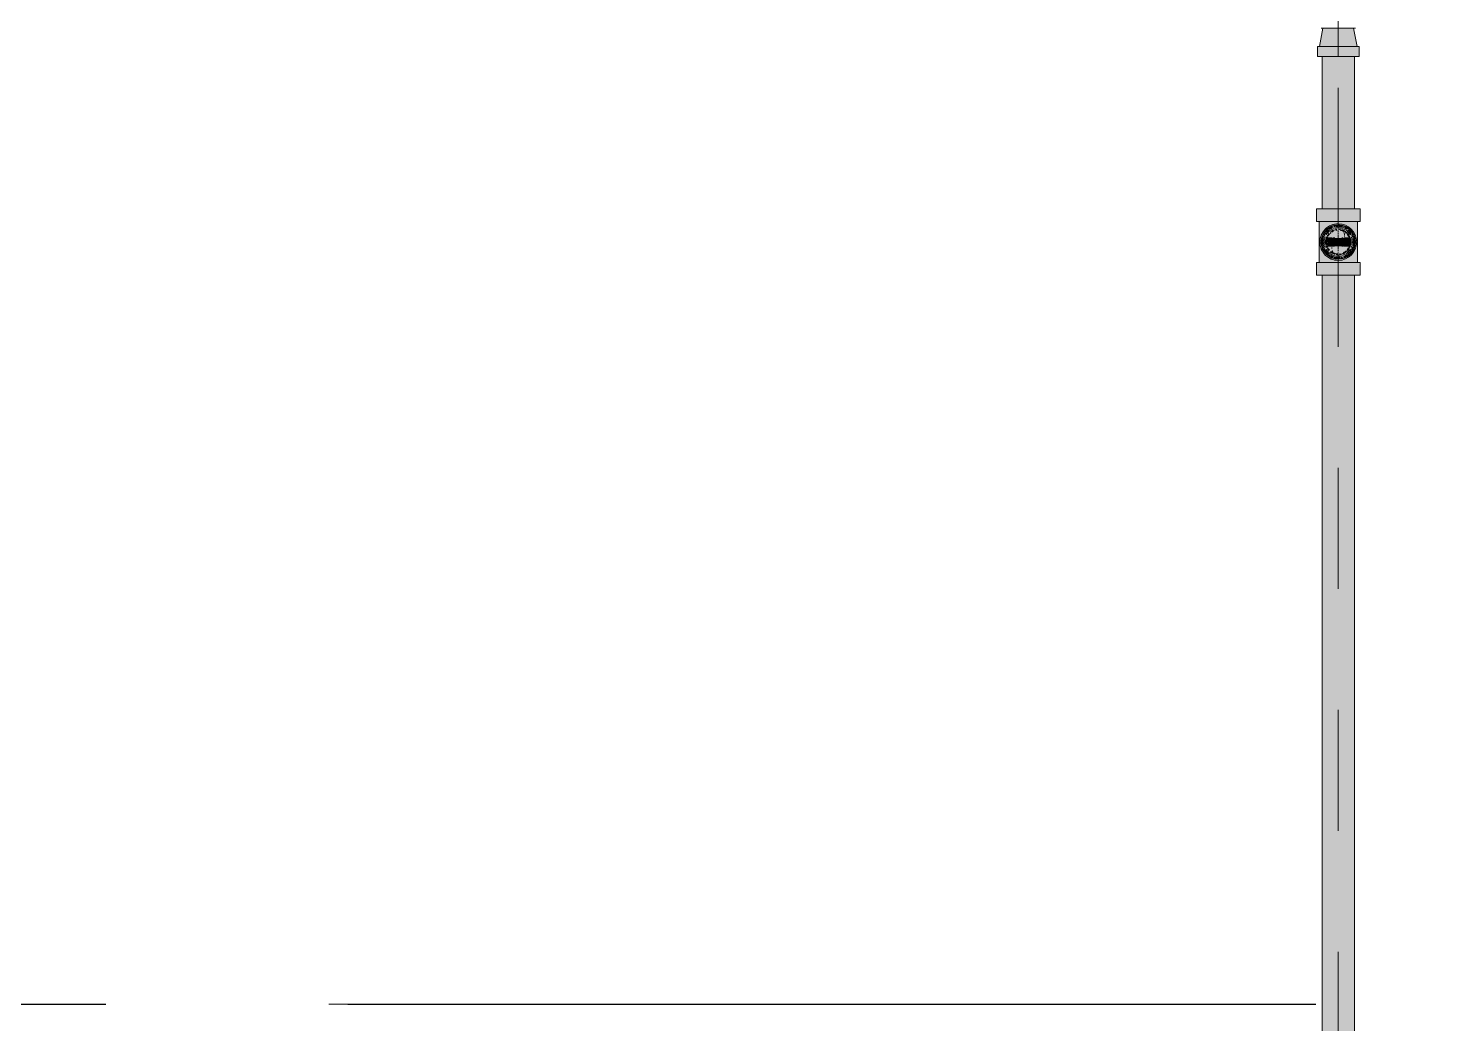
# Model space of a CAD drawing. Header units: millimetres. Extents: x -4000 to 187956, y -58990 to 162485.
# Drawn here: x 65431 to 67277, y 135424 to 136731 of the extents above; entities that cross this region are included whole.
import ezdxf

# ---------------------------------------------------------------- set-up
doc = ezdxf.new("R2010")
doc.units = ezdxf.units.MM
for name, pattern in [('Dash 1_16_', [317.5, 158.75, -158.75]), ('Grid Line', [2222.5, 1270, -317.5, 317.5, -317.5]), ('Grid Line 12_5mm', [2150, 1250, -300, 300, -300])]:
    doc.linetypes.add(name, pattern=pattern)
for name, color, linetype, lineweight in [('F-SPRN', 3, 'Continuous', 9), ('P-PIPE', 3, 'Continuous', 9), ('P-PIPE-CNTR', 3, 'Continuous', 9), ('S-GRID', 1, 'Continuous', 30)]:
    doc.layers.add(name, color=color, linetype=linetype, lineweight=lineweight)

# ---------------------------------------------------------------- blocks, each defined once
blk = doc.blocks.new('CMF2_NHAXUONG_A_rvt-1-FFS - TANG 1')
at = {"layer": 'S-GRID', "linetype": 'Grid Line 12_5mm', "lineweight": 9}
blk.add_line((-824.3, 135450), (183641.1, 135450), dxfattribs=at)
blk = doc.blocks.new('Sprinkler_Up - DN20-V103-FFS - TANG 1')
at = {"layer": 'F-SPRN', "transparency": 33554534}
for points in [[(13.5, 0), (22.2, 0), (18, 13.1), (6.9, 21.2), (-6.9, 21.2), (-18, 13.1), (-22.2, 0), (-3.9, 0.7), (-1.7, 2.9), (-1.2, 3.5), (-0.6, 4), (0.6, 4), (1.2, 3.5), (1.7, 2.9), (4.6, 0)], [(0, -21.2), (6.9, -21.2), (18, -13.1), (22.2, 0), (3.9, -0.7), (1.7, -2.9), (1.2, -3.5), (0.6, -4), (-0.6, -4), (-1.2, -3.5), (-1.7, -2.9), (-4.6, 0), (-22.2, 0), (-18, -13.1), (-6.9, -21.2)], [(0, -16.7), (4.3, -16.1), (11.8, -11.8), (16.1, -4.3), (16.1, 4.3), (9.9, 13.2), (8.3, 14.4), (0, 16.7), (-4.3, 16.1), (-11.8, 11.8), (-16.1, 4.3), (-16.1, -4.3), (-11.8, -11.8), (-8.3, -14.4)], [(0, -15.6), (7.8, -13.5), (13.9, -7), (15.1, -4), (15.1, 4), (13.5, 7.8), (7.8, 13.5), (0, 15.6), (-8.2, 13.2), (-11, 11), (-15.1, 4), (-15.1, -4), (-11, -11), (-7.8, -13.5)], [(-10.9, -5.5), (-10.9, 5.4), (-14.5, 5.4), (-14.5, -5.5)], [(-7.7, -5.5), (-7.7, 5.4), (-10.9, 5.4), (-10.9, -5.5)], [(0, -5.5), (0, 5.4), (-7.7, 5.4), (-7.7, -5.5)], [(0, 0), (5.7, 0), (2.9, 4.9), (-2.9, 4.9), (-5.7, 0)], [(-2.9, -4.9), (2.9, -4.9), (5.7, 0), (-5.7, 0)], [(0, 0), (4.6, 0), (0, 4.6), (-4.6, 0)], [(0, -4.6), (4.6, 0), (-4.6, 0)], [(0, -2.6), (1.3, 0), (-1.8, 0)], [(-1.3, 0), (1.8, 0), (0, 2.6)], [(7.7, -5.5), (7.7, 5.4), (0, 5.4), (0, -5.5)], [(10.9, -5.5), (10.9, 5.4), (7.7, 5.4), (7.7, -5.5)], [(10.9, -5.5), (14.5, -5.5), (13.9, 5.4), (10.9, 5.4)]]:
    blk.add_hatch(color=1, dxfattribs=at).paths.add_polyline_path(points)
at = {"layer": 'F-SPRN', "color": 1}
for p, q in [((-11.5, 5.4), (-14.5, 5.4)), ((-14.5, 5.4), (-11.3, 5.4)), ((-14.5, 5.4), (-14.5, 3.7)), ((-14.5, 3.3), (-14.5, 0)), ((-11.5, 5.4), (-11.5, 4)), ((-10.9, 1.9), (-10.9, 3.6)), ((-10.8, 5.4), (-8, 5.4)), ((-8.1, 5.4), (-10.8, 5.4)), ((-8.1, 5.4), (-8.1, 2.8)), ((-8.1, 2.5), (-8.1, 0.7)), ((-7.7, 4.8), (-7.7, 2.7)), ((-7.7, 4.8), (-7.7, 2.7)), ((-7.7, 2.1), (-7.7, 0.5)), ((-7.7, 2.1), (-7.7, 0.5)), ((-6.7, 5.4), (-4.7, 5.4)), ((-5.8, 3.8), (-5.8, 2.2)), ((-2.1, 0), (-2.1, 0)), ((-2.1, 0), (-2.1, -0.1)), ((-0.5, 2), (-0.6, 2)), ((-0.6, 2), (-0.6, 2)), ((0, 2.1), (-0.1, 2.1)), ((2.1, 0), (2.1, 0.1)), ((2.1, 0), (2.1, 0)), ((4.7, 5.4), (6.5, 5.4)), ((7.7, 5.4), (10.8, 5.4)), ((7.7, 5.2), (7.7, 2.7)), ((7.7, 5.2), (7.7, 2.7)), ((7.7, 2.3), (7.7, 0.5)), ((7.7, 2.3), (7.7, 0.5)), ((10.8, 5.4), (8.1, 5.4)), ((8.1, 5.4), (8.1, 2.8)), ((8.1, 2.5), (8.1, 0.4)), ((10.9, 5.4), (13.2, 5.4)), ((10.9, 3.6), (10.9, 0.2)), ((13.2, 5.4), (11.5, 5.4)), ((11.5, 5.4), (11.5, 4)), ((11.5, 3), (11.5, 0.2)), ((13.9, 5.4), (14.5, 5.4)), ((14.5, 5.4), (13.9, 5.4)), ((14.5, 5.4), (14.5, -5.5)), ((-14.5, -1.3), (-14.5, -3.7)), ((-11.1, -5.5), (-14.5, -5.5)), ((-14.5, -5.5), (-11.5, -5.5)), ((-10.9, -2.6), (-10.9, -1.3)), ((-10.8, -5.5), (-8.1, -5.5)), ((-7.8, -5.5), (-10.8, -5.5)), ((-8.1, -4.2), (-8.1, -5.5)), ((-7.7, -2.7), (-7.7, -4)), ((-7.7, -2.7), (-7.7, -4)), ((-7, -5.5), (-5.8, -5.5)), ((-4.8, -5.5), (-7, -5.5)), ((-5.8, -2.3), (-5.8, -3.8)), ((0, -2.1), (0.1, -2.1)), ((7, -5.5), (4.8, -5.5)), ((5.8, -2.2), (5.8, -3.8)), ((5.8, -5.5), (7, -5.5)), ((7.7, -0.5), (7.7, -2.3)), ((7.7, -0.5), (7.7, -2.3)), ((7.7, -2.7), (7.7, -5.4)), ((7.7, -2.7), (7.7, -5.4)), ((10.8, -5.5), (7.7, -5.5)), ((8.1, -0.4), (8.1, -2.5)), ((8.1, -2.8), (8.1, -5.5)), ((8.1, -5.5), (10.8, -5.5)), ((10.9, -0.2), (10.9, -3.6)), ((13.3, -5.5), (10.9, -5.5)), ((11.5, -0.2), (11.5, -3)), ((11.5, -4), (11.5, -5.5)), ((11.5, -5.5), (13.3, -5.5)), ((13.9, -5.5), (14.5, -5.5)), ((14.5, -5.5), (13.9, -5.5))]:
    blk.add_line(p, q, dxfattribs=at)
at = {"layer": 'F-SPRN', "color": 1, "flags": 128}
for points in [[(-0.6, 2), (-0.7, 2), (-0.8, 1.9), (-0.9, 1.9), (-0.9, 1.9), (-1, 1.8), (-1.1, 1.8), (-1.2, 1.7), (-1.2, 1.7), (-1.3, 1.6), (-1.4, 1.6), (-1.4, 1.5), (-1.5, 1.5), (-1.5, 1.4), (-1.6, 1.3), (-1.6, 1.3), (-1.7, 1.2), (-1.7, 1.1), (-1.8, 1.1), (-1.8, 1), (-1.9, 0.9), (-1.9, 0.8), (-1.9, 0.8), (-2, 0.7), (-2, 0.6), (-2, 0.5), (-2, 0.5), (-2, 0.4), (-2.1, 0.3), (-2.1, 0.2), (-2.1, 0.1), (-2.1, 0)], [(-0.1, 2.1), (-0.1, 2.1), (-0.2, 2.1), (-0.3, 2.1), (-0.4, 2), (-0.5, 2)], [(2.1, 0.1), (2.1, 0.2), (2.1, 0.2), (2.1, 0.3), (2, 0.4), (2, 0.5), (2, 0.6), (2, 0.7), (1.9, 0.7), (1.9, 0.8), (1.9, 0.9), (1.8, 1), (1.8, 1), (1.8, 1.1), (1.7, 1.2), (1.7, 1.2), (1.6, 1.3), (1.6, 1.4), (1.5, 1.4), (1.4, 1.5), (1.4, 1.5), (1.3, 1.6), (1.3, 1.7), (1.2, 1.7), (1.1, 1.7), (1.1, 1.8), (1, 1.8), (0.9, 1.9), (0.8, 1.9), (0.8, 1.9), (0.7, 2), (0.6, 2), (0.5, 2), (0.4, 2), (0.4, 2), (0.3, 2.1), (0.2, 2.1), (0.1, 2.1), (0, 2.1)], [(-2.1, -0.1), (-2.1, -0.2), (-2.1, -0.2), (-2.1, -0.3)], [(-2.1, -0.3), (-2, -0.4), (-2, -0.5), (-2, -0.6), (-2, -0.7), (-1.9, -0.7), (-1.9, -0.8), (-1.9, -0.9), (-1.8, -1), (-1.8, -1), (-1.8, -1.1), (-1.7, -1.2), (-1.7, -1.2), (-1.6, -1.3), (-1.6, -1.4), (-1.5, -1.4), (-1.4, -1.5), (-1.4, -1.5), (-1.3, -1.6), (-1.3, -1.7), (-1.2, -1.7), (-1.1, -1.7), (-1.1, -1.8), (-1, -1.8), (-0.9, -1.9), (-0.8, -1.9), (-0.8, -1.9), (-0.7, -2), (-0.6, -2), (-0.5, -2), (-0.4, -2), (-0.4, -2), (-0.3, -2.1), (-0.2, -2.1), (-0.1, -2.1), (0, -2.1)], [(0.1, -2.1), (0.1, -2.1), (0.2, -2.1), (0.3, -2.1), (0.4, -2), (0.5, -2), (0.6, -2), (0.6, -2), (0.7, -2), (0.8, -1.9), (0.9, -1.9), (0.9, -1.9), (1, -1.8), (1.1, -1.8), (1.2, -1.7), (1.2, -1.7), (1.3, -1.6), (1.4, -1.6), (1.4, -1.5), (1.5, -1.5), (1.5, -1.4), (1.6, -1.3), (1.6, -1.3), (1.7, -1.2), (1.7, -1.1), (1.8, -1.1), (1.8, -1), (1.9, -0.9), (1.9, -0.8), (1.9, -0.8), (2, -0.7), (2, -0.6), (2, -0.5), (2, -0.5), (2, -0.4), (2.1, -0.3), (2.1, -0.2), (2.1, -0.1), (2.1, 0)]]:
    blk.add_lwpolyline(points, dxfattribs=at)
at = {"layer": 'F-SPRN', "color": 1}
for radius, start, end in [(22.2, 360, 180), (21.9, 108.2621, 125.7507), (21.9, 99.348, 107.901), (21.9, 90.145, 98.8503), (21.9, 72.5583, 89.4624), (21.9, 54.2493, 71.7379), (21.9, 165.6773, 179.2615), (21.9, 144.7698, 164.8151), (21.9, 142.518, 144), (21.9, 126.6942, 142.518), (16.7, 167.6802, 180), (16.7, 167.6802, 180), (16.7, 155.3879, 164.9693), (16.7, 155.3879, 164.9693), (15.6, 166.4265, 180), (15.6, 166.4265, 180), (15.6, 150.9409, 165), (15.6, 159.6139, 165), (16.7, 136.7213, 149.931), (16.7, 136.7213, 149.931), (15.6, 150.9409, 156.3845), (15.6, 138.4214, 150), (15.6, 138.4214, 150), (15.6, 126.205, 133.2078), (15.6, 126.205, 133.2078), (16.7, 121.4181, 126.9869), (16.7, 121.4181, 126.9869), (16.7, 106.5995, 120), (16.7, 106.5995, 120), (15.6, 120, 121.8808), (15.6, 120, 121.8808), (15.6, 114.4363, 119.9813), (15.6, 114.4363, 119.9813), (4.63, 155.7832, 180), (4.63, 155.7832, 180), (16.7, 96.4143, 105), (16.7, 96.4143, 105), (4.63, 109.0192, 138.2703), (4.63, 109.0192, 138.2703), (15.6, 95.5762, 100.6843), (15.6, 95.5762, 100.6843), (2.56, 109.0192, 168.8278), (2.56, 109.0192, 168.8278), (2.04, 109.0192, 180), (16.7, 83.0684, 90), (16.7, 83.0684, 90), (4.63, 17.9592, 90), (4.63, 17.9592, 90), (3.81, 57.0577, 90), (2.56, 14.5599, 90), (2.56, 14.5599, 90), (2.04, 10.4703, 90), (15.6, 75.573, 80.5892), (15.6, 75.573, 80.5892), (3.81, 16.1605, 43.8358), (15.6, 67.5614, 74.5481), (15.6, 67.5614, 74.5481), (16.7, 60, 75), (16.7, 60, 75), (15.6, 60.0187, 65.5637), (15.6, 60.0187, 65.5637), (15.6, 58.1192, 60), (15.6, 58.1192, 60), (16.7, 53.0131, 58.5819), (16.7, 53.0131, 58.5819), (15.6, 46.7922, 53.795), (15.6, 46.7922, 53.795), (15.6, 26.7073, 41.5786), (15.6, 30, 41.5786), (16.7, 30, 43.2787), (16.7, 30, 43.2787), (21.9, 36.7299, 53.3058), (15.6, 26.7073, 30), (15.6, 15, 23.6155), (15.6, 15, 20.3861), (16.7, 15, 24.6121), (16.7, 15, 24.6121), (15.6, 360, 13.6618), (15.6, 0, 13.6618), (16.7, 360, 12.3198), (16.7, 0, 12.3198), (21.9, 15.1849, 35.2302), (21.9, 0.7385, 14.3227), (22.2, 180, 360), (21.9, 180.7385, 194.3227), (21.9, 195.1849, 215.2302), (21.9, 216.7299, 233.3058), (16.7, 180, 192.3198), (16.7, 180, 192.3198), (16.7, 195.0307, 204.6121), (16.7, 195.0307, 204.6121), (15.6, 181.9082, 193.6618), (15.6, 181.9082, 193.6618), (15.6, 197.3339, 209.5646), (15.6, 197.3339, 209.5646), (16.7, 210.069, 223.2787), (16.7, 210.069, 223.2787), (15.6, 212.5472, 221.5786), (15.6, 212.5472, 221.5786), (21.9, 234.2493, 251.7379), (16.7, 229.4249, 238.5819), (16.7, 229.4249, 238.5819), (15.6, 233.795, 240), (15.6, 233.795, 240), (16.7, 240, 255), (16.7, 240, 255), (15.6, 240.0187, 254.5481), (15.6, 240.0187, 254.5481), (4.63, 197.9592, 0), (4.63, 197.9592, 360), (15.6, 255, 267.64), (15.6, 255, 267.64), (3.81, 196.1605, 360), (2.56, 191.1677, 0), (2.56, 191.1677, 360), (2.04, 190.4703, 0), (16.7, 263.0684, 270), (16.7, 263.0684, 270), (15.6, 275.5762, 280.6843), (15.6, 275.5762, 280.6843), (16.7, 276.4143, 285), (16.7, 276.4143, 285), (16.7, 286.5995, 300), (16.7, 286.5995, 300), (15.6, 294.4363, 299.9813), (15.6, 294.4363, 299.9813), (21.9, 288.2621, 305.7507), (15.6, 300, 313.2078), (15.6, 300, 313.2078), (16.7, 301.4181, 310.5751), (16.7, 301.4181, 310.5751), (15.6, 318.4214, 333.2927), (15.6, 318.4214, 330), (16.7, 316.7213, 330), (16.7, 316.7213, 330), (21.9, 306.6942, 323.2701), (15.6, 330, 333.2927), (15.6, 336.3845, 345), (15.6, 339.6139, 345), (15.6, 346.3382, 360), (15.6, 346.3382, 360), (16.7, 335.3879, 345), (16.7, 335.3879, 345), (16.7, 347.6802, 360), (16.7, 347.6802, 360), (21.9, 324.7698, 344.8151), (21.9, 345.6773, 359.2615), (21.9, 252.5583, 269.4624), (21.9, 270.145, 278.8503), (21.9, 279.348, 287.901)]:
    blk.add_arc((0, 0), radius, start, end, dxfattribs=at)
blk = doc.blocks.new('Steel_Transition_Threaded_HoaPhat - Standard-V107-FFS - TANG 1')
at = {"layer": 'P-PIPE', "lineweight": 13, "transparency": 33554534}
h = blk.add_hatch(color=1, dxfattribs=at)
h.paths.add_polyline_path([(67150, 136427.6), (67155.8, 136428.4), (67163.9, 136432.6), (67165.9, 136434.2), (67169.5, 136438.8), (67171.7, 136444.3), (67172.5, 136450.1), (67171.7, 136455.9), (67169.5, 136461.3), (67163.9, 136467.6), (67161.3, 136469.6), (67155.8, 136471.8), (67150, 136472.6), (67144.2, 136471.8), (67138.8, 136469.6), (67132, 136463.3), (67130.5, 136461.3), (67128.3, 136455.9), (67127.5, 136450.1), (67128.3, 136444.3), (67130.5, 136438.8), (67134.1, 136434.2), (67138.8, 136430.6), (67144.2, 136428.4)])
h.paths.add_polyline_path([(67150, 136430), (67144.8, 136430.7), (67140, 136432.7), (67135.8, 136435.9), (67132.6, 136440), (67130.6, 136444.9), (67129.9, 136450.1), (67130.6, 136455.3), (67135, 136463.3), (67135.8, 136464.3), (67140, 136467.5), (67144.8, 136469.5), (67150, 136470.2), (67155.2, 136469.5), (67160.1, 136467.5), (67164.2, 136464.3), (67167.4, 136460.1), (67169.4, 136455.3), (67170.1, 136450.1), (67169.4, 136444.9), (67167.4, 136440), (67163.9, 136435.6), (67160.1, 136432.7), (67155.2, 136430.7)])
for points in [[(67150, 136430), (67150, 136433.7), (67141.8, 136435.9), (67135.8, 136441.9), (67133.6, 136450.1), (67135.8, 136458.3), (67141.8, 136464.3), (67150, 136466.5), (67150, 136470.2), (67144.8, 136469.5), (67140, 136467.5), (67135, 136463.3), (67132.6, 136460.1), (67130.6, 136455.3), (67129.9, 136450.1), (67130.6, 136444.9), (67132.6, 136440), (67135.8, 136435.9), (67140, 136432.7), (67144.8, 136430.7)], [(67150, 136431.6), (67154.8, 136432.2), (67159.3, 136434.1), (67163.9, 136438), (67166, 136440.8), (67167.9, 136445.3), (67168.5, 136450.1), (67167.9, 136454.9), (67163.9, 136462.2), (67162.9, 136463.3), (67159.3, 136466.1), (67154.8, 136468), (67150, 136468.6), (67145.2, 136468), (67140.8, 136466.1), (67136.9, 136463.2), (67134, 136459.3), (67132.1, 136454.9), (67131.5, 136450.1), (67132.1, 136445.3), (67134, 136440.8), (67136.9, 136437), (67140.8, 136434.1), (67145.2, 136432.2)], [(67150, 136430), (67155.2, 136430.7), (67160.1, 136432.7), (67164.2, 136435.9), (67167.4, 136440), (67169.4, 136444.9), (67170.1, 136450.1), (67169.4, 136455.3), (67167.4, 136460.1), (67163.9, 136464.6), (67160.1, 136467.5), (67155.2, 136469.5), (67150, 136470.2), (67150, 136466.5), (67158.2, 136464.3), (67164.2, 136458.3), (67166.4, 136450.1), (67164.2, 136441.9), (67158.2, 136435.9), (67150, 136433.7)]]:
    blk.add_hatch(color=1, dxfattribs=at).paths.add_polyline_path(points)
at = {"layer": 'P-PIPE', "color": 20, "lineweight": 13}
for radius, start, end in [(22.5, 90, 270), (22.5, 90, 270), (20.1, 139.8677, 148.1553), (18.5, 136.4297, 150), (18.5, 136.4297, 150), (20.1, 128.8856, 138.6435), (18.5, 134.3867, 135), (18.5, 134.3867, 135), (18.5, 123.4976, 133.2041), (18.5, 123.4976, 133.2041), (20.1, 109.6859, 125.0043), (18.5, 106.819, 120), (18.5, 106.819, 120), (16.4, 115.1607, 120), (16.4, 107.4657, 111.9681), (20.1, 100.9975, 105), (18.5, 91.4353, 103.2046), (18.5, 91.4353, 103.2046), (16.4, 96.2132, 104.6042), (20.1, 90.5246, 98.5089), (22.5, 75, 90), (22.5, 270, 90), (22.5, 270, 75), (18.5, 78.0986, 90), (18.5, 78.0986, 90), (20.1, 75.0607, 87.9279), (18.5, 60, 75), (18.5, 60, 75), (16.4, 66.9681, 72.9388), (20.1, 54.9957, 75), (18.5, 46.7959, 56.5024), (18.5, 46.7959, 56.5024), (20.1, 31.8447, 51.1144), (18.5, 41.0547, 45.6133), (18.5, 30, 45.6133), (16.4, 30, 38.0319), (18.5, 30, 41.0547), (20.1, 166.0499, 193.9501), (20.1, 150, 162.7449), (20.1, 197.2551, 210), (18.5, 166.5939, 193.4061), (18.5, 166.5939, 193.4061), (18.5, 157.6232, 165), (18.5, 157.6232, 165), (18.5, 195, 202.3768), (18.5, 195, 202.3768), (16.4, 168.5467, 178.9063), (16.4, 184.8393, 191.4533), (16.4, 158.0319, 163.506), (16.4, 143.5463, 150), (16.4, 210.6635, 216.4537), (16.4, 327.9968, 330), (16.4, 338.0319, 342.8691), (16.4, 353.5463, 8.0319), (18.5, 15, 22.3768), (18.5, 15, 22.3768), (18.5, 337.6232, 345), (18.5, 337.6232, 345), (20.1, 17.2551, 30), (20.1, 330, 342.7449), (18.5, 346.5939, 13.4061), (18.5, 346.5939, 13.4061), (20.1, 346.0499, 13.9501), (20.1, 211.8447, 231.1144), (18.5, 210, 223.5703), (18.5, 210, 223.5703), (18.5, 226.7959, 236.5024), (18.5, 226.7959, 236.5024), (20.1, 234.9957, 255), (16.4, 230.4733, 236.6389), (18.5, 240, 255), (18.5, 240, 255), (16.4, 240, 246.5955), (16.4, 250.3629, 255), (20.1, 255.0607, 267.9279), (18.5, 258.0986, 270), (18.5, 258.0986, 270), (16.4, 264.1652, 268.506), (20.1, 270.5246, 278.5089), (18.5, 271.4353, 283.2046), (18.5, 271.4353, 283.2046), (16.4, 276.2132, 283.9063), (20.1, 280.9975, 285), (16.4, 287.4657, 291.9681), (18.5, 286.819, 300), (18.5, 286.819, 300), (16.4, 293.4045, 300), (20.1, 289.6859, 305.0043), (18.5, 303.4976, 313.2041), (18.5, 303.4976, 313.2041), (20.1, 308.8856, 315), (18.5, 315, 330), (18.5, 315, 318.9453), (18.5, 318.9453, 330), (20.1, 315, 328.1553)]:
    blk.add_arc((67150, 136450.1), radius, start, end, dxfattribs=at)

msp = doc.modelspace()

# ---------------------------------------------------------------- block references
at = {"lineweight": 5}
msp.add_blockref('CMF2_NHAXUONG_A_rvt-1-FFS - TANG 1', (0, 0), dxfattribs=at)

# ---------------------------------------------------------------- next in the draw order: hatches: boundary and pattern name
at = {"layer": 'P-PIPE', "transparency": 33554534}
for points in [[(67167.5, 136706.9), (67174.8, 136706.9), (67169.4, 136730.8), (67129.9, 136730.8), (67126.1, 136706.9), (67162.4, 136706.9)], [(67169.3, 136693.6), (67177.4, 136693.6), (67176.4, 136706.9), (67122.7, 136706.9), (67123.6, 136693.6), (67163.7, 136693.6)], [(67128.9, 136493.8), (67150, 136493.8), (67150, 136693.6), (67128.9, 136693.6), (67128.9, 136536.3)], [(67150, 136493.8), (67171.1, 136493.8), (67170.4, 136693.6), (67150, 136693.6), (67150, 136536.3)], [(67129.8, 136477.1), (67150, 136477.1), (67150, 136493.8), (67121.4, 136493.8), (67122.3, 136477.1), (67125.2, 136477.1)], [(67178.6, 136477.1), (67177.7, 136493.8), (67150, 136493.8), (67150, 136477.1), (67177.7, 136477.1)], [(67145.1, 136423.1), (67150, 136423.1), (67150, 136428.9), (67140.8, 136431.3), (67133.9, 136436.8), (67131.7, 136439.4), (67129.2, 136446.2), (67129.2, 136454), (67133.9, 136463.4), (67137.7, 136467), (67144.3, 136470.2), (67150, 136471.2), (67150, 136477.1), (67124.7, 136477.1), (67125.6, 136423.1), (67143.5, 136423.1)], [(67150, 136426), (67156.2, 136426.8), (67163.9, 136430.6), (67167.1, 136433), (67170.9, 136438), (67173.3, 136443.8), (67174.1, 136450.1), (67173.3, 136456.3), (67170.9, 136462.1), (67163.9, 136469.6), (67162.1, 136471), (67156.2, 136473.4), (67150, 136474.2), (67143.8, 136473.4), (67137.9, 136471), (67133, 136467.1), (67129.1, 136462.1), (67126.7, 136456.3), (67125.9, 136450.1), (67126.7, 136443.8), (67129.1, 136438), (67133, 136433), (67137.9, 136429.2), (67143.8, 136426.8)], [(67141.7, 136435.6), (67142.8, 136437.6), (67141.7, 136441.7), (67142.8, 136445.9), (67145.8, 136449), (67157.2, 136454.3), (67158.4, 136458.4), (67156.7, 136463.3), (67155.9, 136464.3), (67150, 136466.8), (67141.7, 136464.6), (67135.5, 136458.4), (67133.3, 136450.1), (67135.5, 136441.7), (67138.2, 136438.3)], [(67150, 136433.4), (67158.4, 136435.6), (67161.8, 136438.3), (67166.1, 136445.8), (67166.1, 136454.4), (67160, 136463.3), (67158.4, 136464.6), (67150, 136466.8), (67145.7, 136466.2), (67138.2, 136461.9), (67133.9, 136454.4), (67133.9, 136445.8), (67138.2, 136438.3), (67141.7, 136435.6)], [(67163.9, 136423.1), (67175.3, 136423.1), (67174.4, 136477.1), (67150, 136477.1), (67150, 136471.2), (67159.2, 136468.9), (67166.1, 136463.4), (67168.3, 136460.7), (67170.8, 136454), (67170.8, 136446.2), (67166.1, 136436.8), (67162.3, 136433.2), (67155.7, 136430), (67150, 136428.9), (67150, 136423.1), (67162.6, 136423.1)], [(67150, 136406.5), (67150, 136423.1), (67121.4, 136423.1), (67122.3, 136406.5), (67142.6, 136406.5)], [(67150, 134725.1), (67150, 136406.5), (67128.9, 136406.5), (67129.6, 134725.1), (67144.5, 134725.1)], [(67178.6, 136406.5), (67177.7, 136423.1), (67150, 136423.1), (67150, 136406.5), (67177.7, 136406.5)], [(67150, 134725.1), (67171.1, 134725.1), (67170.4, 136406.5), (67150, 136406.5), (67150, 135076.2)]]:
    msp.add_hatch(color=1, dxfattribs=at).paths.add_polyline_path(points)

# ---------------------------------------------------------------- next in the draw order: linework, layer by layer
at = {"layer": 'P-PIPE', "color": 20, "lineweight": 13}
for p, q in [((67129.9, 136730.8), (67125.2, 136706.9)), ((67127.5, 136730.8), (67172.5, 136730.8)), ((67127.5, 136730.8), (67128.3, 136730.8)), ((67128.3, 136730.8), (67129.8, 136730.8)), ((67130.6, 136730.8), (67144.2, 136730.8)), ((67144.8, 136730.8), (67155.2, 136730.8)), ((67155.8, 136730.8), (67169.4, 136730.8)), ((67174.8, 136706.9), (67170.1, 136730.8)), ((67170.2, 136730.8), (67172.5, 136730.8)), ((67122.7, 136706.9), (67122.7, 136693.6)), ((67125, 136706.9), (67122.7, 136706.9)), ((67177.4, 136706.9), (67122.7, 136706.9)), ((67142.9, 136706.9), (67126.3, 136706.9)), ((67156.4, 136706.9), (67143.6, 136706.9)), ((67173.7, 136706.9), (67157.1, 136706.9)), ((67177.4, 136706.9), (67175, 136706.9)), ((67177.4, 136693.6), (67177.4, 136706.9)), ((67122.7, 136693.6), (67177.4, 136693.6)), ((67122.7, 136693.6), (67128.7, 136693.6)), ((67128.9, 136693.6), (67128.9, 136493.8)), ((67129.6, 136693.6), (67128.9, 136693.6)), ((67168.3, 136693.6), (67131.7, 136693.6)), ((67131.7, 136693.6), (67168.4, 136693.6)), ((67171.1, 136693.6), (67170.4, 136693.6)), ((67171.1, 136493.8), (67171.1, 136693.6)), ((67171.3, 136693.6), (67173.7, 136693.6)), ((67173.7, 136693.6), (67177.4, 136693.6)), ((67121.4, 136493.8), (67121.4, 136477.1)), ((67128.8, 136493.8), (67121.4, 136493.8)), ((67150, 136493.8), (67121.4, 136493.8)), ((67128.9, 136493.8), (67129.6, 136493.8)), ((67129.7, 136493.8), (67135.1, 136493.8)), ((67135, 136493.8), (67129.8, 136493.8)), ((67135.6, 136493.8), (67170.3, 136493.8)), ((67150, 136493.8), (67135.7, 136493.8)), ((67164.3, 136493.8), (67150, 136493.8)), ((67178.6, 136493.8), (67150, 136493.8)), ((67170.2, 136493.8), (67165, 136493.8)), ((67170.4, 136493.8), (67171.1, 136493.8)), ((67178.6, 136493.8), (67171.2, 136493.8)), ((67178.6, 136477.1), (67178.6, 136493.8)), ((67121.4, 136477.1), (67124.6, 136477.1)), ((67121.4, 136477.1), (67150, 136477.1)), ((67124.7, 136477.1), (67124.7, 136423.1)), ((67125.6, 136477.1), (67124.7, 136477.1)), ((67125.6, 136477.1), (67124.7, 136477.1)), ((67125.5, 136477.1), (67134.7, 136477.1)), ((67134.6, 136477.1), (67125.6, 136477.1)), ((67142.6, 136477.1), (67125.6, 136477.1)), ((67141.9, 136477.1), (67135.6, 136477.1)), ((67135.7, 136477.1), (67141.9, 136477.1)), ((67143.4, 136477.1), (67150, 136477.1)), ((67150, 136477.1), (67143.5, 136477.1)), ((67150, 136477.1), (67143.5, 136477.1)), ((67150, 136477.1), (67156.6, 136477.1)), ((67150, 136477.1), (67178.6, 136477.1)), ((67156.5, 136477.1), (67150, 136477.1)), ((67156.5, 136477.1), (67150, 136477.1)), ((67163.9, 136477.1), (67157.4, 136477.1)), ((67158.1, 136477.1), (67164.3, 136477.1)), ((67163.9, 136477.1), (67158.1, 136477.1)), ((67175.3, 136477.1), (67164.4, 136477.1)), ((67165.3, 136477.1), (67174.5, 136477.1)), ((67175.3, 136477.1), (67165.4, 136477.1)), ((67175.3, 136423.1), (67175.3, 136477.1)), ((67175.4, 136477.1), (67178.6, 136477.1)), ((67121.4, 136423.1), (67121.4, 136406.5)), ((67122.3, 136423.1), (67121.4, 136423.1)), ((67150, 136423.1), (67121.4, 136423.1)), ((67121.4, 136406.5), (67122.3, 136406.5)), ((67121.4, 136406.5), (67150, 136406.5)), ((67124.6, 136423.1), (67122.3, 136423.1)), ((67122.3, 136406.5), (67128.8, 136406.5)), ((67124.7, 136423.1), (67134.6, 136423.1)), ((67124.7, 136423.1), (67142.6, 136423.1)), ((67134.7, 136423.1), (67125.5, 136423.1)), ((67128.9, 136406.5), (67128.9, 134725.1)), ((67129.6, 136406.5), (67128.9, 136406.5)), ((67135.1, 136406.5), (67129.7, 136406.5)), ((67129.8, 136406.5), (67135, 136406.5)), ((67135.6, 136423.1), (67141.9, 136423.1)), ((67170.3, 136406.5), (67135.6, 136406.5)), ((67141.9, 136423.1), (67135.7, 136423.1)), ((67135.7, 136406.5), (67150, 136406.5)), ((67150, 136423.1), (67143.4, 136423.1)), ((67143.5, 136423.1), (67150, 136423.1)), ((67143.5, 136423.1), (67150, 136423.1)), ((67156.6, 136423.1), (67150, 136423.1)), ((67178.6, 136423.1), (67150, 136423.1)), ((67150, 136423.1), (67156.5, 136423.1)), ((67150, 136423.1), (67156.5, 136423.1)), ((67150, 136406.5), (67164.3, 136406.5)), ((67150, 136406.5), (67178.6, 136406.5)), ((67157.4, 136423.1), (67163.9, 136423.1)), ((67164.3, 136423.1), (67158.1, 136423.1)), ((67158.1, 136423.1), (67163.9, 136423.1)), ((67164.4, 136423.1), (67174.4, 136423.1)), ((67165, 136406.5), (67170.2, 136406.5)), ((67174.5, 136423.1), (67165.3, 136423.1)), ((67165.4, 136423.1), (67174.4, 136423.1)), ((67171.1, 136406.5), (67170.4, 136406.5)), ((67171.1, 134725.1), (67171.1, 136406.5)), ((67171.2, 136406.5), (67178.6, 136406.5)), ((67174.4, 136423.1), (67175.3, 136423.1)), ((67174.4, 136423.1), (67175.3, 136423.1)), ((67178.6, 136423.1), (67175.4, 136423.1)), ((67178.6, 136406.5), (67178.6, 136423.1))]:
    msp.add_line(p, q, dxfattribs=at)
for radius, start, end in [(24.1, 90, 270), (24.1, 135, 180), (21.1, 150, 154.6013), (24.1, 90, 135), (21.1, 128.0211, 141.0043), (21.1, 113.0211, 125.8689), (21.1, 99.731, 105), (21.1, 90, 98.0211), (24.1, 270, 90), (24.1, 270, 90), (21.1, 75, 90), (21.1, 54.4236, 65.5764), (21.1, 39.3488, 48.7679), (21.1, 26.4435, 30), (24.1, 180, 225), (21.1, 165.7378, 177.7452), (21.1, 182.0242, 192.7707), (21.1, 158.0211, 165), (21.1, 195, 203.0211), (21.1, 336.9789, 345), (21.1, 15, 21.9789), (21.1, 2.0242, 14.2622), (21.1, 345.7378, 351.9789), (21.1, 353.0708, 357.9758), (21.1, 205.3987, 210), (21.1, 213.8363, 218.0211), (24.1, 225, 270), (21.1, 218.1596, 233.0211), (21.1, 234.1311, 240), (21.1, 242.2293, 251.1321), (21.1, 255, 261.9292), (21.1, 261.9789, 267.7707), (21.1, 270, 276.9789), (21.1, 279.731, 285), (21.1, 291.9789, 305.8689), (21.1, 306.9789, 315), (21.1, 317.2293, 321.8404), (21.1, 321.9789, 326.1637), (21.1, 330, 334.6013)]:
    msp.add_arc((67150, 136450.1), radius, start, end, dxfattribs=at)
at = {"layer": 'P-PIPE', "color": 1}
for centre, radius, start, end in [((67150, 136458.4), 8.35, 69.0027, 79.2369), ((67150, 136458.4), 8.35, 20.1285, 29.0413), ((67150, 136458.4), 8.35, 8.0385, 17.9918), ((67150, 136450.1), 16.7, 46.0317, 51.8726), ((67150, 136450.1), 16.7, 39.3092, 45.2846), ((67150, 136450.1), 16.7, 32.3031, 39.2955), ((67150, 136450.1), 16.7, 170.1108, 177.203), ((67150, 136450.1), 16.7, 182.797, 189.8892), ((67150, 136450.1), 16.7, 190.2154, 195.2487), ((67150, 136450.1), 16.7, 157.579, 164.2722), ((67150, 136441.7), 8.35, 172.0327, 181.5407), ((67150, 136441.7), 8.35, 131.0366, 150), ((67150, 136441.7), 8.35, 115.6806, 125.5287), ((67150, 136441.7), 8.35, 100.6842, 114.0387), ((67150, 136441.7), 8.35, 90, 100.6842), ((67150, 136458.4), 8.35, 270, 280.6842), ((67150, 136458.4), 8.35, 316.3183, 330), ((67150, 136458.4), 8.35, 352.2824, 1.6717), ((67150, 136450.1), 16.7, 23.314, 31.0974), ((67150, 136450.1), 16.7, 328.9026, 336.686), ((67150, 136450.1), 16.7, 4.3093, 9.8892), ((67150, 136450.1), 16.7, 231.8726, 237.203), ((67150, 136441.7), 8.35, 199.9004, 209.0413), ((67150, 136441.7), 8.35, 226.6998, 237.8461), ((67150, 136441.7), 8.35, 249.0027, 259.2369), ((67150, 136450.1), 16.7, 264.6626, 273.5288), ((67150, 136450.1), 16.7, 308.1274, 313.9683), ((67150, 136450.1), 16.7, 314.7154, 320.6908)]:
    msp.add_arc(centre, radius, start, end, dxfattribs=at)
at = {"layer": 'P-PIPE-CNTR', "color": 20, "lineweight": 13}
for p, q in [((67150, 136693.6), (67150, 136742.6)), ((67150, 136493.8), (67150, 136474.2)), ((67150, 136474.2), (67150, 136472.6)), ((67150, 136472.6), (67150, 136471.2)), ((67150, 136470.2), (67150, 136468.6)), ((67150, 136465.2), (67150, 136463.6)), ((67150, 136462.6), (67150, 136459.8)), ((67150, 136459.1), (67150, 136456.5)), ((67150, 136454.3), (67150, 136452.6)), ((67150, 136452.1), (67150, 136450.1)), ((67150, 136450.1), (67150, 136448)), ((67150, 136447.5), (67150, 136445.9)), ((67150, 136444.6), (67150, 136441.1)), ((67150, 136440.4), (67150, 136438.1)), ((67150, 136436.5), (67150, 136435)), ((67150, 136433.4), (67150, 136432.2)), ((67150, 136431.6), (67150, 136430)), ((67150, 136428.9), (67150, 136427.6)), ((67150, 136426), (67150, 136406.5))]:
    msp.add_line(p, q, dxfattribs=at)
at = {"layer": 'P-PIPE-CNTR', "color": 1, "linetype": 'Dash 1_16_'}
for p, q in [((67150, 136493.8), (67150, 136693.6)), ((67150, 136493.8), (67150, 136693.6)), ((67150, 136472.6), (67150, 136475.1)), ((67150, 136471.2), (67150, 136472.6)), ((67150, 136468.6), (67150, 136470.2)), ((67150, 136463.6), (67150, 136465.2)), ((67150, 136459.8), (67150, 136462.6)), ((67125, 136450.1), (67127.5, 136450.1)), ((67127.8, 136450.1), (67131.5, 136450.1)), ((67131.5, 136450.1), (67133.3, 136450.1)), ((67136.9, 136450.1), (67140.4, 136450.1)), ((67140.4, 136450.1), (67142.3, 136450.1)), ((67145.4, 136450.1), (67147.6, 136450.1)), ((67148.7, 136450.1), (67150, 136450.1)), ((67150, 136455.5), (67150, 136459.1)), ((67150, 136452.6), (67150, 136454.3)), ((67150, 136450.1), (67150, 136452.1)), ((67150, 136448), (67150, 136450.1)), ((67150, 136450.1), (67151.3, 136450.1)), ((67150, 136445.9), (67150, 136447.5)), ((67150, 136441.1), (67150, 136444.6)), ((67151.8, 136450.1), (67154.6, 136450.1)), ((67155.7, 136450.1), (67163.5, 136450.1)), ((67166.4, 136450.1), (67168.5, 136450.1)), ((67168.5, 136450.1), (67172.2, 136450.1)), ((67172.5, 136450.1), (67175, 136450.1)), ((67150, 136438.1), (67150, 136440.4)), ((67150, 136435), (67150, 136436.5)), ((67150, 136432.2), (67150, 136433.4)), ((67150, 136430), (67150, 136431.6)), ((67150, 136427.6), (67150, 136428.9)), ((67150, 136425.1), (67150, 136427.6)), ((67150, 134725.1), (67150, 136406.5)), ((67150, 134725.1), (67150, 136406.5))]:
    msp.add_line(p, q, dxfattribs=at)
at = {"layer": 'S-GRID', "linetype": 'Grid Line'}
msp.add_line((-824.3, 135450), (183641.1, 135450), dxfattribs=at)

# ---------------------------------------------------------------- next in the draw order: block references
at = {"layer": 'F-SPRN', "color": 1}
msp.add_blockref('Sprinkler_Up - DN20-V103-FFS - TANG 1', (67150, 136450.1), dxfattribs=at)
at = {"layer": 'P-PIPE', "color": 20, "lineweight": 13}
msp.add_blockref('Steel_Transition_Threaded_HoaPhat - Standard-V107-FFS - TANG 1', (0, 0), dxfattribs=at)

doc.saveas('drawing.dxf')
